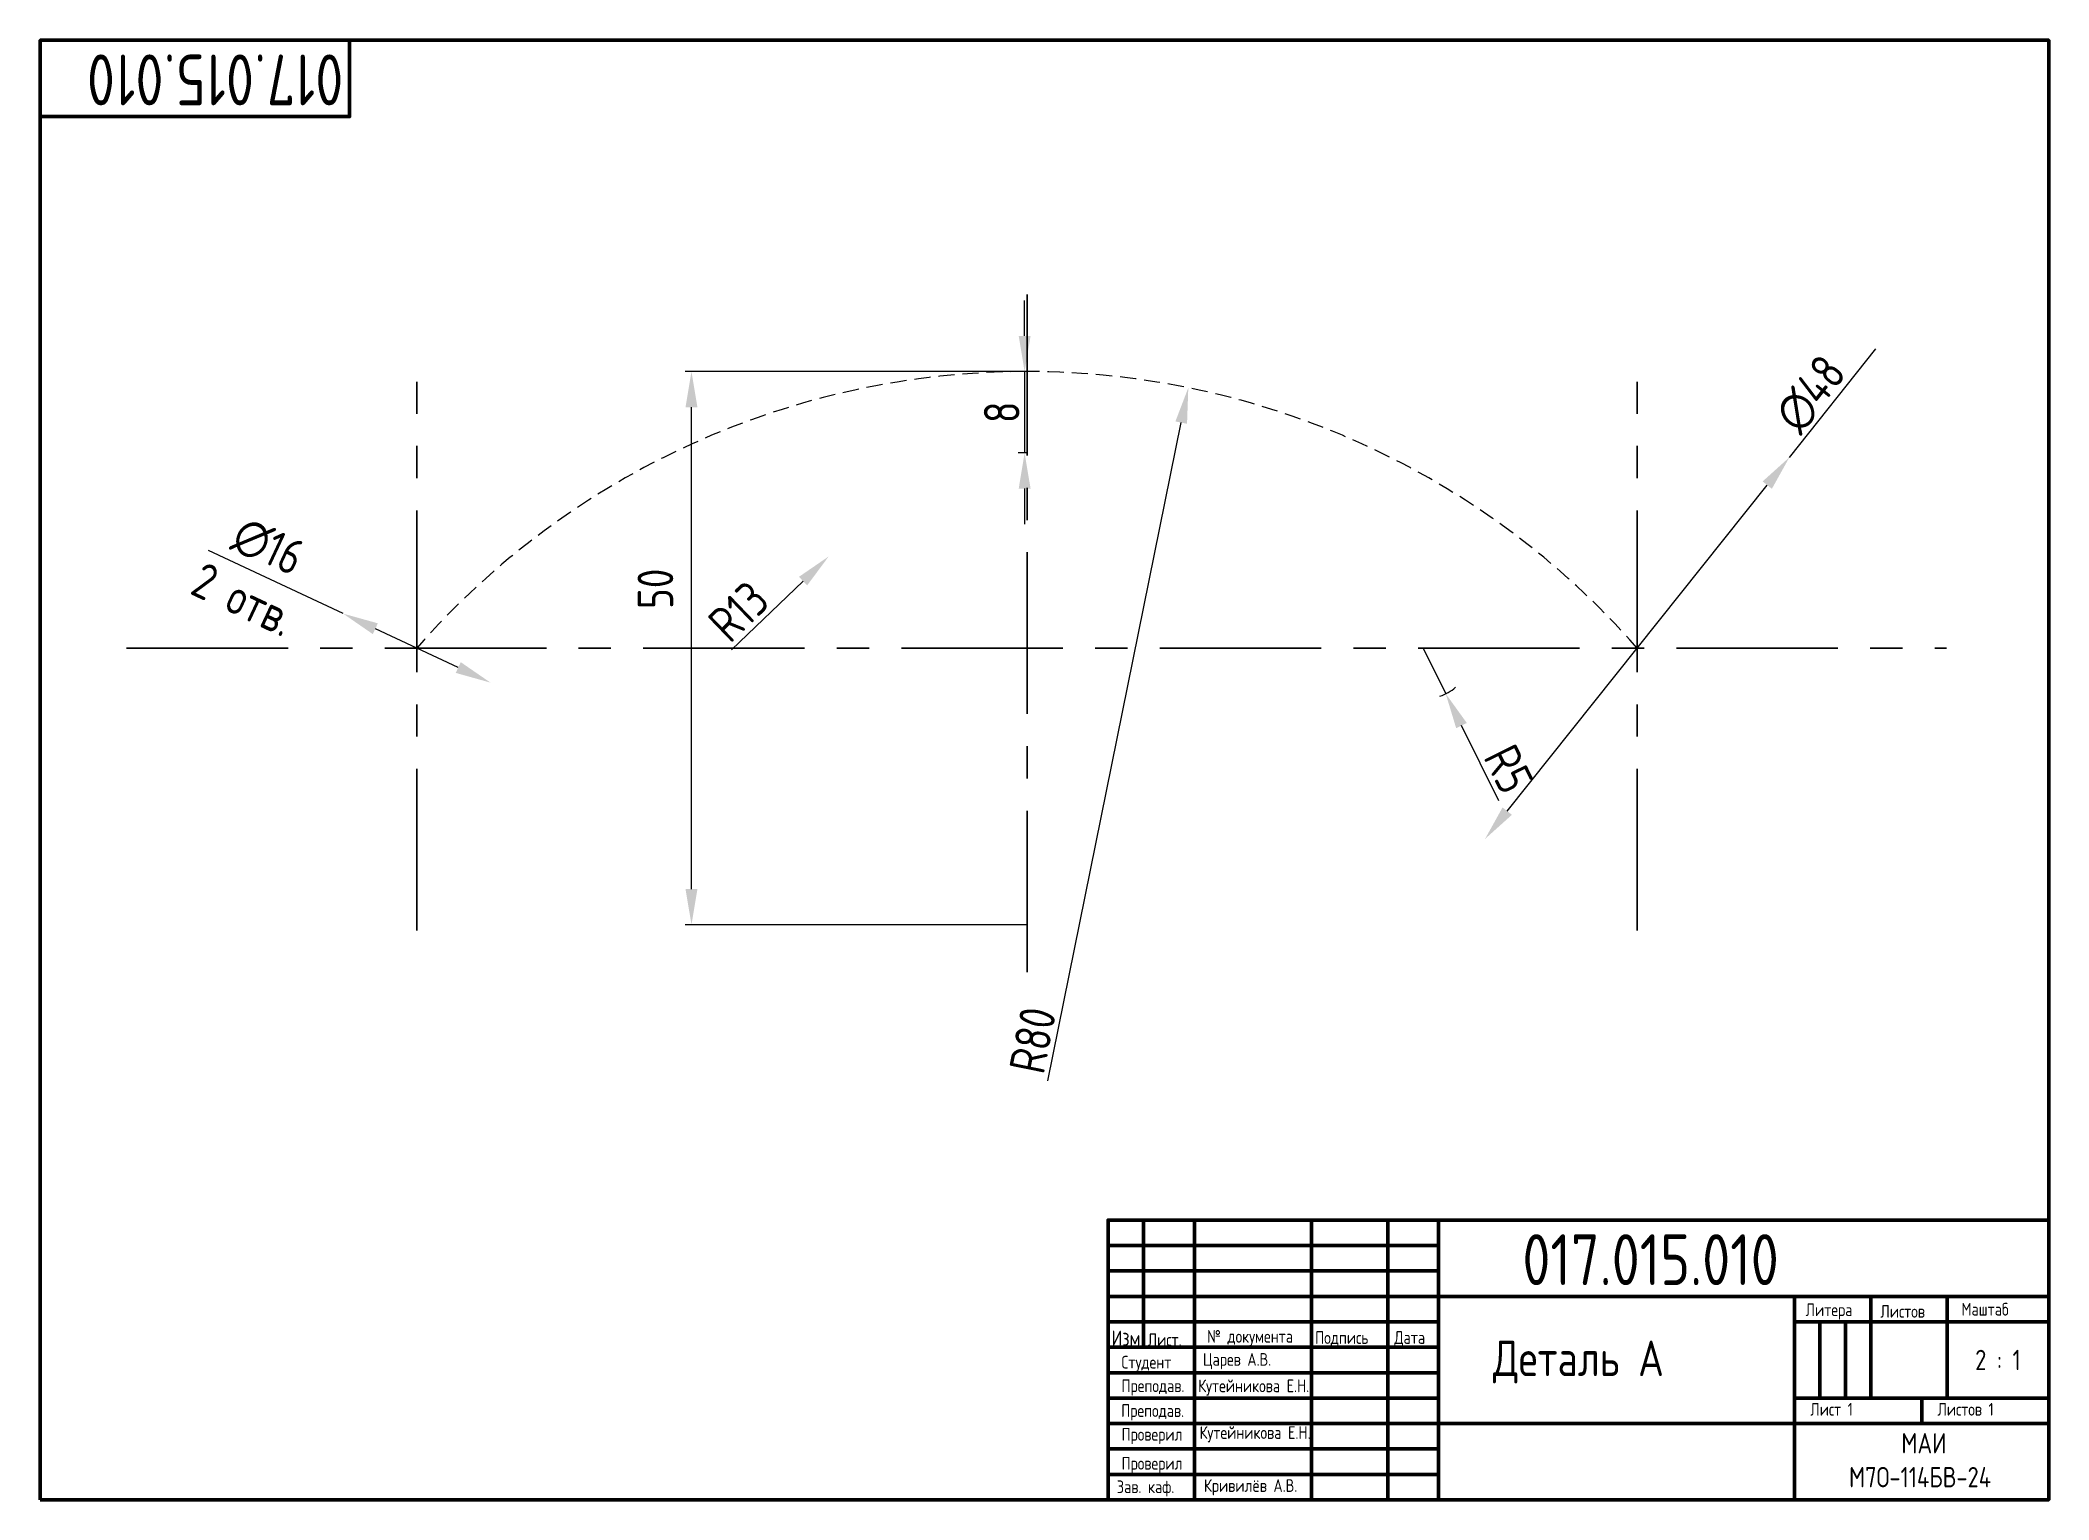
# Paper-space layout 'Лист1' of a CAD drawing. Header units: millimetres. Extents: x 20 to 415, y 5 to 292.
import ezdxf

# ---------------------------------------------------------------- set-up
doc = ezdxf.new("R2010")
doc.units = ezdxf.units.MM
doc.linetypes.add('CENTER', pattern=[50.8, 31.75, -6.35, 6.35, -6.35])
doc.linetypes.add('HIDDEN2', pattern=[4.7625, 3.175, -1.5875])
for name, color, linetype, lineweight in [('AM_5', 3, 'Continuous', 25), ('Оси', 1, 'CENTER', 30), ('Основной', 5, 'Continuous', 70), ('Текст', 3, 'Continuous', 20), ('Тонкая', 7, 'Continuous', 25)]:
    doc.layers.add(name, color=color, linetype=linetype, lineweight=lineweight)
doc.styles.get("Standard").update_dxf_attribs({"font": 'arial.ttf'})
doc.styles.add('ГОСТ', font='GOST_A.TTF')
doc.dimstyles.new('Apx$0', dxfattribs={"dimtxt": 7, "dimasz": 7, "dimexe": 1.25, "dimexo": 0, "dimgap": 1, "dimtad": 1, "dimdsep": 46, "dimtxsty": 'ГОСТ', "dimcen": 5, "dimclrd": 256, "dimclre": 256, "dimclrt": 256, "dimadec": 0, "dimazin": 2, "dimtp": 0.1, "dimtm": 0.1, "dimtfac": 0.71, "dimtmove": 1, "dimatfit": 3, "dimldrblk": 'NONE', "dimfxl": 1, "dimlwd": -1, "dimlwe": -1, "dimarcsym": 0})
doc.dimstyles.new('Apx$3', dxfattribs={"dimtxt": 7, "dimasz": 7, "dimexe": 1.25, "dimexo": 0, "dimgap": 1, "dimtad": 1, "dimdsep": 46, "dimtxsty": 'ГОСТ', "dimcen": 5, "dimclrd": 256, "dimclre": 256, "dimclrt": 256, "dimadec": 0, "dimazin": 2, "dimtp": 0.1, "dimtm": 0.1, "dimtfac": 0.71, "dimtmove": 1, "dimatfit": 3, "dimldrblk": 'NONE', "dimfxl": 1, "dimlwd": -1, "dimlwe": -1, "dimarcsym": 0})
doc.dimstyles.new('Apx$4', dxfattribs={"dimtxt": 7, "dimasz": 7, "dimexe": 1.25, "dimexo": 0, "dimgap": 1, "dimtad": 1, "dimdsep": 46, "dimtxsty": 'ГОСТ', "dimcen": 5, "dimclrd": 256, "dimclre": 256, "dimclrt": 256, "dimadec": 0, "dimazin": 2, "dimtp": 0.1, "dimtm": 0.1, "dimtfac": 0.71, "dimtmove": 1, "dimatfit": 3, "dimldrblk": 'NONE', "dimfxl": 1, "dimlwd": -1, "dimlwe": -1, "dimarcsym": 0})

# ---------------------------------------------------------------- blocks, each defined once
blk = doc.blocks.new('*D6')
at = {"layer": 'AM_5', "transparency": 16777216}
for p, q in [((214.06, 226.84), (146.83, 226.84)), ((148.08, 125.08), (148.08, 219.84)), ((214.06, 118.08), (146.83, 118.08))]:
    blk.add_line(p, q, dxfattribs=at)
for points in [[(146.91, 219.84), (149.25, 219.84), (148.08, 226.84)], [(146.91, 125.08), (149.25, 125.08), (148.08, 118.08)]]:
    blk.add_solid(points, dxfattribs=at)
at = {"layer": 'Defpoints', "color": 0, "transparency": 16777216}
for p in [(148.08, 226.84), (214.06, 226.84), (214.06, 118.08)]:
    blk.add_point(p, dxfattribs=at)
at = {"layer": 'AM_5', "transparency": 16777216, "insert": (140.99, 184.12), "char_height": 7, "attachment_point": 5, "rotation": 90, "style": 'ГОСТ'}
blk.add_mtext('50', dxfattribs=at)
blk = doc.blocks.new('_NONE')
blk = doc.blocks.new('*D7')
at = {"layer": 'AM_5', "transparency": 16777216}
for p, q in [((213.59, 233.84), (213.59, 240.84)), ((214.06, 226.84), (212.34, 226.84)), ((213.59, 226.84), (213.59, 210.84)), ((214.06, 210.84), (212.34, 210.84)), ((213.59, 203.84), (213.59, 196.84))]:
    blk.add_line(p, q, dxfattribs=at)
for points in [[(212.43, 233.84), (214.76, 233.84), (213.59, 226.84)], [(212.43, 203.84), (214.76, 203.84), (213.59, 210.84)]]:
    blk.add_solid(points, dxfattribs=at)
at = {"layer": 'Defpoints', "color": 0, "transparency": 16777216}
for p in [(214.06, 226.84), (213.59, 210.84), (214.06, 210.84)]:
    blk.add_point(p, dxfattribs=at)
at = {"layer": 'AM_5', "transparency": 16777216, "insert": (209.09, 218.84), "char_height": 7, "attachment_point": 5, "rotation": 90, "style": 'ГОСТ'}
blk.add_mtext('8', dxfattribs=at)
blk = doc.blocks.new('*D8')
at = {"layer": 'AM_5', "transparency": 16777216}
blk.add_line((308.49, 140.41), (359.63, 204.52), dxfattribs=at)
for points in [[(358.71, 205.24), (360.54, 203.79), (363.99, 209.99)], [(307.58, 141.14), (309.41, 139.68), (304.13, 134.94)]]:
    blk.add_solid(points, dxfattribs=at)
at = {"layer": 'Defpoints', "color": 0, "transparency": 16777216}
for p in [(363.99, 209.99), (304.13, 134.94)]:
    blk.add_point(p, dxfattribs=at)
at = {"layer": 'AM_5', "transparency": 16777216, "insert": (368.16, 222.44), "char_height": 7, "attachment_point": 5, "rotation": 51.423, "style": 'ГОСТ'}
blk.add_mtext('∅48', dxfattribs=at)
blk = doc.blocks.new('*D9')
at = {"layer": 'AM_5', "transparency": 16777216}
blk.add_line((155.96, 172.11), (170.02, 185.64), dxfattribs=at)
blk.add_solid([(169.21, 186.48), (170.83, 184.8), (175.06, 190.49)], dxfattribs=at)
at = {"layer": 'Defpoints', "color": 0, "transparency": 16777216}
for p in [(175.06, 190.49), (156.33, 172.46)]:
    blk.add_point(p, dxfattribs=at)
at = {"layer": 'AM_5', "transparency": 16777216, "insert": (157.34, 179.69), "char_height": 7, "attachment_point": 5, "rotation": 43.9078, "style": 'ГОСТ'}
blk.add_mtext('R13', dxfattribs=at)
blk = doc.blocks.new('*D10')
at = {"layer": 'AM_5', "transparency": 16777216}
blk.add_line((218.14, 87.38), (244.38, 216.8), dxfattribs=at)
blk.add_solid([(243.24, 217.03), (245.53, 216.57), (245.78, 223.66)], dxfattribs=at)
at = {"layer": 'Defpoints', "color": 0, "transparency": 16777216}
for p in [(245.78, 223.66), (214.06, 67.26)]:
    blk.add_point(p, dxfattribs=at)
at = {"layer": 'AM_5', "transparency": 16777216, "insert": (215.17, 95.38), "char_height": 7, "attachment_point": 5, "rotation": 78.5372, "style": 'ГОСТ'}
blk.add_mtext('R80', dxfattribs=at)
blk = doc.blocks.new('*D11')
at = {"layer": 'AM_5', "transparency": 16777216}
for p, q in [((291.97, 172.46), (296.4, 163.5)), ((306.83, 142.43), (299.51, 157.23))]:
    blk.add_line(p, q, dxfattribs=at)
blk.add_arc((291.97, 172.46), 10, 289.1672, 309.659, dxfattribs=at)
blk.add_solid([(300.55, 157.74), (298.46, 156.71), (296.4, 163.5)], dxfattribs=at)
at = {"layer": 'Defpoints', "color": 0, "transparency": 16777216}
for p in [(291.97, 172.46), (296.4, 163.5)]:
    blk.add_point(p, dxfattribs=at)
at = {"layer": 'AM_5', "transparency": 16777216, "insert": (308.76, 148.69), "char_height": 7, "attachment_point": 5, "rotation": 296.3292, "style": 'ГОСТ'}
blk.add_mtext('R5', dxfattribs=at)
blk = doc.blocks.new('*D12')
at = {"layer": 'AM_5', "transparency": 16777216}
blk.add_line((102.21, 168.65), (85.91, 176.28), dxfattribs=at)
for points in [[(86.4, 177.34), (85.41, 175.22), (79.57, 179.25)], [(102.71, 169.7), (101.72, 167.59), (108.55, 165.68)]]:
    blk.add_solid(points, dxfattribs=at)
at = {"layer": 'Defpoints', "color": 0, "transparency": 16777216}
for p in [(79.57, 179.25), (108.55, 165.68)]:
    blk.add_point(p, dxfattribs=at)
at = {"layer": 'AM_5', "transparency": 16777216, "insert": (62.47, 187.35), "char_height": 7, "attachment_point": 5, "rotation": 334.9022, "style": 'ГОСТ'}
blk.add_mtext('∅16^J2 отв.', dxfattribs=at)

psp = doc.layouts.new('Лист1')

# ---------------------------------------------------------------- linework, layer by layer
at = {"layer": 'AM_5'}
for p, q in [((364.021, 209.965), (380.95, 231.312)), ((79.571, 179.251), (53.114, 191.643))]:
    psp.add_line(p, q, dxfattribs=at)
at = {"layer": 'Оси'}
for p, q in [((214.06, 108.752), (214.06, 241.998)), ((94.06, 116.957), (94.06, 224.84)), ((334.06, 116.957), (334.06, 224.84)), ((36.986, 172.464), (394.906, 172.464))]:
    psp.add_line(p, q, dxfattribs=at)
at = {"layer": 'Основной'}
for p, q in [((380, 40), (380, 45)), ((395, 25), (395, 45))]:
    psp.add_line(p, q, dxfattribs=at)
at = {"layer": 'Основной', "color": 0}
psp.add_lwpolyline([(20, 292), (80.841, 292), (80.841, 276.969), (20, 276.969)], close=True, dxfattribs=at)
at = {"layer": 'Основной'}
for points in [[(20, 5), (415, 5), (415, 292), (20, 292)], [(415, 5), (230, 5), (230, 60), (415, 60)], [(230, 60), (237, 60), (237, 55), (230, 55)], [(237, 55), (247, 55), (247, 60), (237, 60)], [(247, 55), (270, 55), (270, 60), (247, 60)], [(270, 55), (285, 55), (285, 60), (270, 60)], [(285, 55), (295, 55), (295, 60), (285, 60)], [(230, 55), (237, 55), (237, 50), (230, 50)], [(237, 50), (247, 50), (247, 55), (237, 55)], [(247, 50), (270, 50), (270, 55), (247, 55)], [(270, 50), (285, 50), (285, 55), (270, 55)], [(285, 50), (295, 50), (295, 55), (285, 55)], [(230, 50), (237, 50), (237, 45), (230, 45)], [(237, 45), (247, 45), (247, 50), (237, 50)], [(247, 45), (270, 45), (270, 50), (247, 50)], [(270, 45), (285, 45), (285, 50), (270, 50)], [(285, 45), (295, 45), (295, 50), (285, 50)], [(230, 45), (237, 45), (237, 40), (230, 40)], [(237, 40), (247, 40), (247, 45), (237, 45)], [(247, 40), (270, 40), (270, 45), (247, 45)], [(270, 40), (285, 40), (285, 45), (270, 45)], [(285, 40), (295, 40), (295, 45), (285, 45)], [(365, 20), (295, 20), (295, 45), (365, 45)], [(415, 20), (365, 20), (365, 45), (415, 45)], [(365, 45), (415, 45), (415, 40), (365, 40)], [(230, 40), (237, 40), (237, 35), (230, 35)], [(237, 35), (247, 35), (247, 40), (237, 40)], [(247, 35), (270, 35), (270, 40), (247, 40)], [(270, 35), (285, 35), (285, 40), (270, 40)], [(285, 35), (295, 35), (295, 40), (285, 40)], [(365, 40), (370, 40), (370, 25), (365, 25)], [(370, 40), (375, 40), (375, 25), (370, 25)], [(375, 40), (380, 40), (380, 25), (375, 25)], [(415, 25), (395, 25), (395, 40), (415, 40)], [(247, 30), (270, 30), (270, 35), (247, 35)], [(270, 30), (285, 30), (285, 35), (270, 35)], [(285, 30), (295, 30), (295, 35), (285, 35)], [(247, 25), (270, 25), (270, 30), (247, 30)], [(270, 25), (285, 25), (285, 30), (270, 30)], [(285, 25), (295, 25), (295, 30), (285, 30)], [(247, 20), (270, 20), (270, 25), (247, 25)], [(270, 20), (285, 20), (285, 25), (270, 25)], [(285, 20), (295, 20), (295, 25), (285, 25)], [(365, 20), (390, 20), (390, 25), (365, 25)], [(390, 25), (415, 25), (415, 20), (390, 20)], [(247, 15), (270, 15), (270, 20), (247, 20)], [(270, 15), (285, 15), (285, 20), (270, 20)], [(285, 15), (295, 15), (295, 20), (285, 20)], [(295, 5), (365, 5), (365, 20), (295, 20)], [(365, 20), (415, 20), (415, 5), (365, 5)], [(247, 10), (270, 10), (270, 15), (247, 15)], [(270, 10), (285, 10), (285, 15), (270, 15)], [(285, 10), (295, 10), (295, 15), (285, 15)], [(247, 5), (270, 5), (270, 10), (247, 10)], [(270, 5), (285, 5), (285, 10), (270, 10)], [(285, 5), (295, 5), (295, 10), (285, 10)]]:
    psp.add_lwpolyline(points, close=True, dxfattribs=at)
for points in [[(237, 30), (230, 30), (230, 35), (237, 35)], [(237, 30), (247, 30), (247, 35), (237, 35)], [(237, 25), (230, 25), (230, 30), (237, 30)], [(247, 30), (237, 30)], [(237, 20), (230, 20), (230, 25), (237, 25)], [(237, 20), (247, 20), (247, 25), (237, 25)], [(237, 15), (230, 15), (230, 20), (237, 20)], [(237, 15), (247, 15), (247, 20), (237, 20)], [(237, 10), (230, 10), (230, 15), (237, 15)], [(237, 10), (247, 10), (247, 15), (237, 15)], [(237, 5), (230, 5), (230, 10), (237, 10)], [(237, 5), (247, 5), (247, 10), (237, 10)]]:
    psp.add_lwpolyline(points, dxfattribs=at)
at = {"layer": 'Тонкая', "linetype": 'HIDDEN2'}
for start, end in [(90, 138.75764), (41.24236, 90)]:
    psp.add_arc((214.06, 67.255), 159.59, start, end, dxfattribs=at)

# ---------------------------------------------------------------- texts
at = {"layer": 'Текст', "color": 0, "insert": (79.623, 279.196), "char_height": 10, "attachment_point": 1, "rotation": 180}
psp.add_mtext_dynamic_manual_height_columns('{\\fGOST type A|b0|i0|c204|p34;017.015.0\\fGOST type A|b0|i0|c0|p34;10}', width=59.62281, gutter_width=12.5, heights=[0], dxfattribs=at)
at = {"layer": 'Текст', "style": 'ГОСТ'}
for s, width, heights, insert, char_height, attachment_point in [('017.015.010', 22.31239, [0], (311.472, 57.22), 10, 1), ('Литера', 15, [0], (367.181, 43.622), 2.5, 1), ('Маштаб', 30, [0], (397.812, 43.721), 2.5, 1), ('Листов', 15, [0], (381.885, 43.314), 2.5, 1), ('Изм.', 4.24529, [0], (230.679, 38.282), 3, 1), ('№ документа', 22.31239, [0], (249.475, 38.392), 2.5, 1), ('Деталь А', 79.05245, [0], (305.68, 36.322), 7, 1), ('Студент', 17, [0], (232.648, 33.315), 2.5, 1), ('Царев А.В.', 30.3742, [0], (248.664, 33.855), 2.5, 1), ('2 : 1', 20, [0], (405, 32.5), 4, 5), ('Преподав.', 17, [0], (232.645, 28.678), 2.5, 1), ('Кутейникова Е.Н.', 57.4179, [0], (247.732, 28.662), 2.5, 1), ('Преподав.', 17, [0], (232.587, 23.797), 2.5, 1), ('Лист 1', 25, [0], (368.104, 24.051), 2.5, 1), ('Листов 1', 25, [0], (393.104, 24.051), 2.5, 1), ('Проверил', 14.34686, [0], (232.653, 19.128), 2.5, 1), ('Кутейникова Е.Н.', 57.4179, [0], (247.998, 19.474), 2.5, 1), ('\\pi20.99571;МАИ\\P\\pi10.70264;М7О-114БВ-24', 50, [0], (365, 18.128), 4, 1), ('Проверил', 14.34686, [0], (232.653, 13.432), 2.5, 1), ('Зав. каф.', 13.02451, [7.58], (231.728, 8.819), 2.5, 1), ('Кривилёв A.B.', 57.4179, [0], (248.857, 9.054), 2.5, 1)]:
    psp.add_mtext_dynamic_manual_height_columns(s, width=width, gutter_width=12.5, heights=heights, dxfattribs=dict(at, insert=insert, char_height=char_height, attachment_point=attachment_point))
at = {"layer": 'Текст', "insert": (237.81, 37.74), "char_height": 2.5, "width": 6.25625, "attachment_point": 1, "style": 'ГОСТ'}
psp.add_mtext('Лист.', dxfattribs=at)
at = {"layer": 'Текст', "char_height": 2.5, "attachment_point": 1, "style": 'ГОСТ'}
for s, insert in [('Подпись', (270.727, 38.15)), ('Дата', (286.289, 38.165))]:
    psp.add_mtext(s, dxfattribs=dict(at, insert=insert))

# ---------------------------------------------------------------- dimensions: what is measured, and where the dimension line sits
at = {"layer": 'AM_5'}
dim = psp.add_linear_dim(base=(213.593, 210.845), p1=(214.06, 226.845), p2=(214.06, 210.845), angle=90, dimstyle='Apx$0', override={"dimlfac": -0.5, "dimpost": ''}, dxfattribs=at)
dim.commit()
dim.dimension.update_dxf_attribs({"geometry": '*D7', "text_midpoint": (209.09, 218.845)})
dim = psp.add_diameter_dim_2p(p1=(304.129, 134.939), p2=(363.991, 209.989), dimstyle='Apx$3', override={"dimlfac": -0.5, "dimtmove": 2}, dxfattribs=at)
dim.commit()
dim.dimension.update_dxf_attribs({"geometry": '*D8', "text_midpoint": (368.156, 222.438), "dimtype": 163})
dim = psp.add_linear_dim(base=(148.079, 226.845), p1=(214.06, 118.083), p2=(214.06, 226.845), angle=90, text='50', dimstyle='Apx$0', override={"dimlfac": -0.5}, dxfattribs=at)
dim.commit()
dim.dimension.update_dxf_attribs({"geometry": '*D6', "text_midpoint": (145.491, 184.123), "dimtype": 161})
dim = psp.add_radius_dim(center=(214.06, 67.255), mpoint=(245.775, 223.662), text='R80', dimstyle='Apx$4', override={"dimlfac": -0.5, "dimpost": ''}, dxfattribs=at)
dim.commit()
dim.dimension.update_dxf_attribs({"geometry": '*D10', "text_midpoint": (219.582, 94.49), "dimtype": 164})
dim = psp.add_diameter_dim_2p(p1=(108.549, 165.677), p2=(79.571, 179.251), text='<>^J2 отв.', dimstyle='Apx$3', override={"dimlfac": -0.5, "dimpost": '', "dimtmove": 2}, dxfattribs=at)
dim.commit()
dim.dimension.update_dxf_attribs({"geometry": '*D12', "text_midpoint": (62.472, 187.35), "dimtype": 163})
dim = psp.add_radius_dim(center=(156.329, 172.464), mpoint=(175.061, 190.495), dimstyle='Apx$4', override={"dimlfac": -0.5}, dxfattribs=at)
dim.commit()
dim.dimension.update_dxf_attribs({"geometry": '*D9', "text_midpoint": (160.469, 176.449), "dimtype": 164})
dim = psp.add_radius_dim(center=(291.968, 172.464), mpoint=(296.403, 163.501), dimstyle='Apx$4', override={"dimlfac": -0.5}, dxfattribs=at)
dim.commit()
dim.dimension.update_dxf_attribs({"geometry": '*D11', "text_midpoint": (304.72, 146.694)})

doc.saveas('drawing.dxf')
